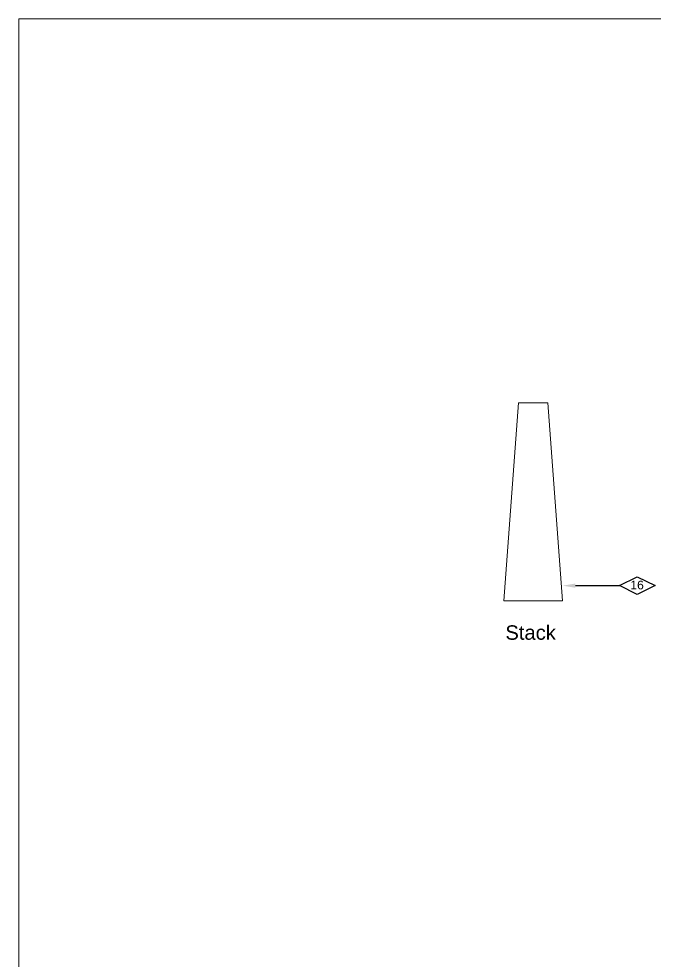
# Model space of a CAD drawing. Header units: millimetres. Extents: x 0 to 796, y 0 to 327.
# Drawn here: x 0 to 110.1, y 163.7 to 326.7 of the extents above; entities that cross this region are included whole.
import ezdxf
from ezdxf import colors
from ezdxf.entities.mleader import LeaderData, LeaderLine
from ezdxf.enums import TextEntityAlignment as Align
from ezdxf.math import Vec2, Vec3

# ---------------------------------------------------------------- set-up
doc = ezdxf.new("R2010")
doc.units = ezdxf.units.MM
doc.header["$LTSCALE"] = 0.25
doc.header["$MEASUREMENT"] = 0
doc.styles.get("Standard").update_dxf_attribs({"font": 'arial.ttf', "height": 1.5})

# ---------------------------------------------------------------- blocks, each defined once
blk = doc.blocks.new('DIM')
blk.add_lwpolyline([(0, 0), (3.09, 1.55), (6.18, 0), (3.09, -1.55)], close=True)
blk.add_attdef('1', text='', height=2.5).set_placement((2.88, -1.19), align=Align.CENTER)

msp = doc.modelspace()

# ---------------------------------------------------------------- linework, layer by layer
at = {"color": 7, "lineweight": 9, "true_color": 0xffffff}
msp.add_lwpolyline([(0, 326.7), (0, 0), (462, 0), (462, 326.7)], close=True, dxfattribs=at)
at = {"lineweight": 9}
for points in [[(88.96, 260.28), (86.41, 260.28), (83.89, 226.01), (88.96, 226.01)], [(88.96, 260.28), (91.52, 260.28), (94.04, 226.01), (88.96, 226.01)]]:
    msp.add_lwpolyline(points, dxfattribs=at)

# ---------------------------------------------------------------- block references
ref = msp.add_blockref('DIM', (103.87, 228.66), dxfattribs=at)
ref.add_attrib('1', '16', dxfattribs={"height": 1.5}).set_placement((106.93, 228.02), align=Align.CENTER)

# ---------------------------------------------------------------- texts
at = {"lineweight": 9, "insert": (84.15, 221.8), "char_height": 2.5, "attachment_point": 1}
msp.add_mtext_dynamic_manual_height_columns('Stack', width=8.7694, gutter_width=7.5, heights=[0], dxfattribs=at)

# ---------------------------------------------------------------- leaders
at = {"lineweight": 9}
ml = msp.add_multileader_mtext('Standard', dxfattribs=at)
ml.set_content('')
ml.set_leader_properties()
ml.build(insert=Vec2(0, 0))
ml.multileader.update_dxf_attribs({"has_dogleg": 0, "dogleg_length": 0, "arrow_head_size": 2.21})
ctx = ml.context
ctx.base_point, ctx.char_height, ctx.arrow_head_size, ctx.landing_gap_size, ctx.plane_origin = Vec3(103.87, 228.66), 0.198, 2.21, 0.099, Vec3(94.04, 228.66)
notes = []
notes.append((ctx, [(0, (1, 1, 0), (103.87, 228.66), (1, 0), 0, [(0, [(94.04, 228.66)], 0, [])])]))
ctx.mtext, ml.multileader.dxf.content_type = None, 0
for ctx, leaders in notes:
    for number, flags, end, landing, length, lines in leaders:
        leader = LeaderData()
        leader.index, (leader.has_last_leader_line, leader.has_dogleg_vector, leader.attachment_direction) = number, flags
        leader.last_leader_point, leader.dogleg_vector, leader.dogleg_length = Vec3(end), Vec3(landing), length
        for number, points, colour, breaks in lines:
            line = LeaderLine()
            line.index, line.vertices, line.color, line.breaks = number, Vec3.list(points), colors.encode_raw_color(colour), breaks
            leader.lines.append(line)
        ctx.leaders.append(leader)

doc.saveas('drawing.dxf')
